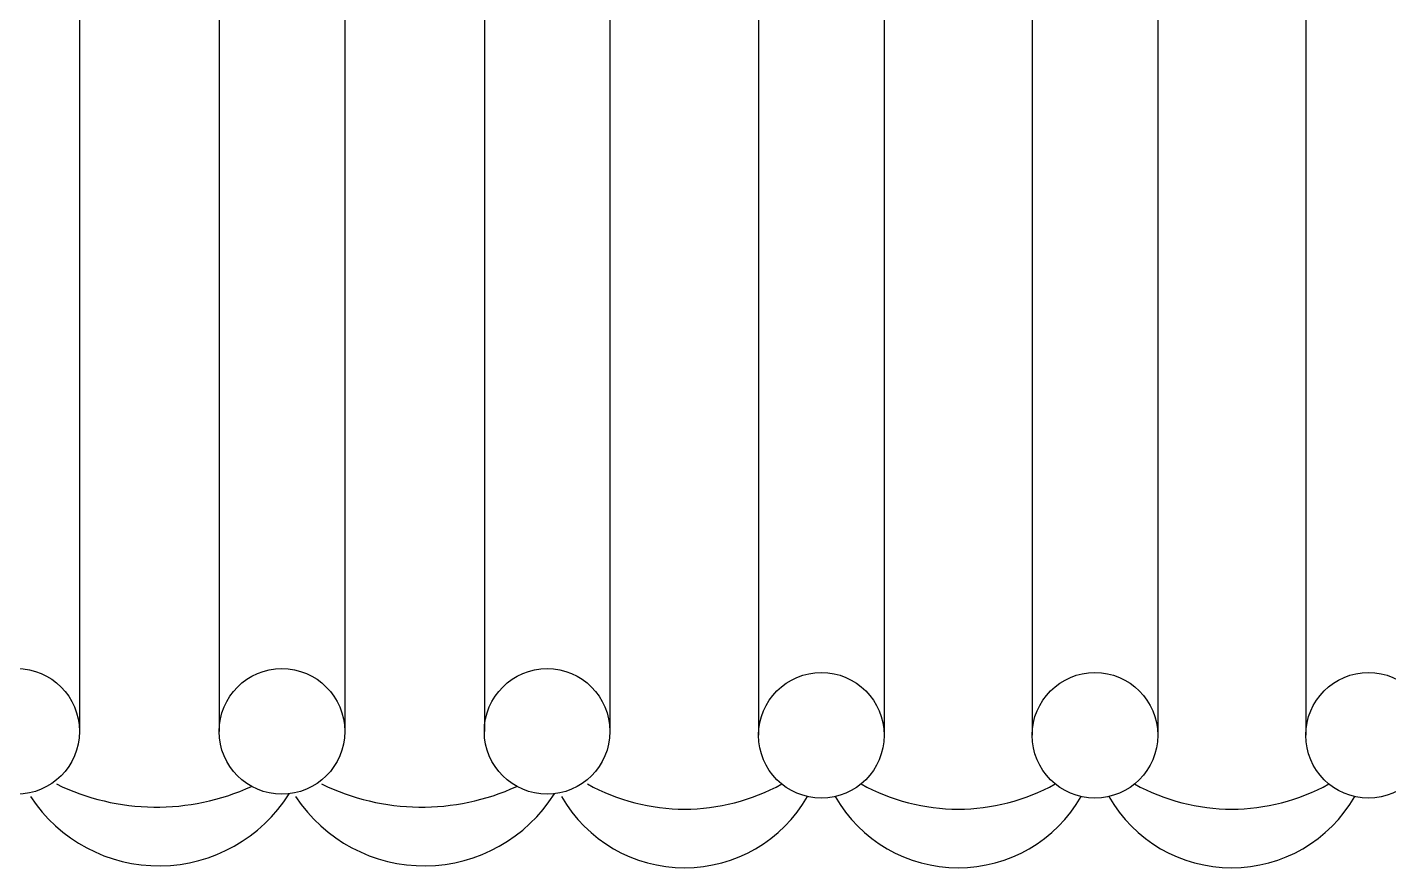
# Model space of a CAD drawing. Header units: metres. Extents: x 9271 to 18101, y 7802 to 23584.
# Drawn here: x 13132 to 14537, y 21086 to 21953 of the extents above; entities that cross this region are included whole.
import ezdxf

# ---------------------------------------------------------------- set-up
doc = ezdxf.new("R2010")
doc.units = ezdxf.units.M
doc.layers.add('3', color=3, linetype='Continuous')

msp = doc.modelspace()

# ---------------------------------------------------------------- linework, layer by layer
at = {"layer": '3'}
for points in [[(13329.9, 22827.41), (13329.9, 21226.72)], [(13603.66, 22827.41), (13603.66, 21226.72)], [(14016.36, 22823.41), (14016.36, 21222.72)], [(13185.74, 22769.86), (13185.74, 21226.72)], [(13459.5, 22769.86), (13459.5, 21226.72)], [(13733.26, 22769.86), (13733.26, 21226.72)], [(13886.76, 22765.86), (13886.76, 21222.72)], [(14298.76, 22700.84), (14298.76, 21222.72)], [(14169.16, 22643.29), (14169.16, 21222.72)], [(14451.56, 22643.29), (14451.56, 21222.72)]]:
    msp.add_lwpolyline(points, dxfattribs=at)
for centre in [(13120.94, 21226.72), (13394.7, 21226.72), (13668.46, 21226.72), (13951.56, 21222.72), (14233.96, 21222.72), (14516.36, 21222.72)]:
    msp.add_circle(centre, 64.8, dxfattribs=at)
for centre, radius, start, end in [((13265.3, 21384.85), 236.21, 244.03, 294.54), ((13539.06, 21384.85), 236.21, 244.03, 294.54), ((13810.36, 21353.3), 206.74, 240.99, 299.01), ((14092.76, 21353.3), 206.74, 240.99, 299.01), ((14375.16, 21353.3), 206.74, 240.99, 299.01), ((13267.77, 21246.91), 158.87, 213.38, 327.85), ((13541.53, 21246.91), 158.87, 213.38, 327.85), ((13810.36, 21232.62), 146.58, 209.93, 330.07), ((14092.76, 21232.62), 146.58, 209.93, 330.07), ((14375.16, 21232.62), 146.58, 209.93, 330.07)]:
    msp.add_arc(centre, radius, start, end, dxfattribs=at)

doc.saveas('drawing.dxf')
